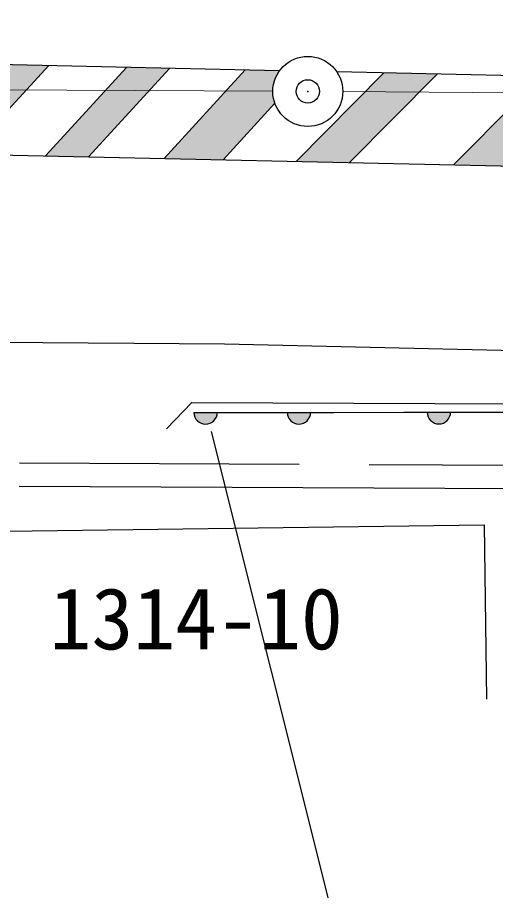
# Model space of a CAD drawing. Units: millimetres, scale not verified. Extents: x -55602354 to 84056675, y -218924267 to 380000.
# Drawn here: x 169648 to 179895, y 258075 to 276770 of the extents above; entities that cross this region are included whole.
import ezdxf
from ezdxf.enums import TextEntityAlignment as Align

# ---------------------------------------------------------------- set-up
doc = ezdxf.new("R2010")
doc.units = ezdxf.units.MM
doc.header["$LTSCALE"] = 1000
doc.header["$PDMODE"] = 32
doc.header["$PDSIZE"] = 500
doc.linetypes.add('CHAIN', pattern=[18.5, 12, -1.5, 3.5, -1.5])
doc.linetypes.add('DASHED', pattern=[7.5, 6, -1.5])
for name, color, linetype, lineweight in [('M-BGD', 7, 'Continuous', 25), ('M-BMK', 2, 'CHAIN', 13), ('M-BMK-SRVR', 3, 'Continuous', 25), ('M-STR-STRC', 7, 'Continuous', 25)]:
    doc.layers.add(name, color=color, linetype=linetype, lineweight=lineweight)
doc.layers.add('M-BMK-HTXT', color=7, linetype='Continuous')
doc.layers.add('M-OTRS', color=6, linetype='Continuous')
doc.styles.add('ＭＳ ゴシック', font='')
doc.styles.get('ＭＳ ゴシック').set_extended_font_data('MS Gothic')

msp = doc.modelspace()

# ---------------------------------------------------------------- hatches: boundary and pattern name
at = {"layer": 'M-BGD'}
for points in [[(173931, 268312), (173431, 268311), (173431, 268307), (173431, 268303), (173431, 268298), (173431, 268294), (173432, 268290), (173432, 268285), (173433, 268281), (173433, 268277), (173434, 268272), (173435, 268268), (173436, 268264), (173436, 268259), (173437, 268255), (173438, 268251), (173439, 268247), (173441, 268242), (173442, 268238), (173443, 268234), (173445, 268230), (173446, 268226), (173448, 268222), (173449, 268218), (173451, 268214), (173453, 268210), (173454, 268206), (173456, 268202), (173458, 268198), (173460, 268194), (173462, 268190), (173464, 268186), (173467, 268183), (173469, 268179), (173471, 268175), (173474, 268172), (173476, 268168), (173479, 268164), (173481, 268161), (173484, 268157), (173487, 268154), (173489, 268151), (173492, 268147), (173495, 268144), (173498, 268141), (173501, 268138), (173504, 268135), (173507, 268132), (173511, 268129), (173514, 268126), (173517, 268123), (173520, 268120), (173524, 268117), (173527, 268114), (173531, 268112), (173534, 268109), (173538, 268107), (173541, 268104), (173545, 268102), (173549, 268099), (173552, 268097), (173556, 268095), (173560, 268093), (173564, 268091), (173568, 268089), (173571, 268087), (173575, 268085), (173579, 268083), (173583, 268081), (173587, 268080), (173591, 268078), (173596, 268077), (173600, 268075), (173604, 268074), (173608, 268072), (173612, 268071), (173616, 268070), (173621, 268069), (173625, 268068), (173629, 268067), (173633, 268066), (173638, 268065), (173642, 268065), (173646, 268064), (173651, 268063), (173655, 268063), (173659, 268063), (173664, 268062), (173668, 268062), (173672, 268062), (173677, 268062), (173681, 268062), (173685, 268062), (173690, 268062), (173694, 268062), (173699, 268062), (173703, 268063), (173707, 268063), (173712, 268063), (173716, 268064), (173720, 268065), (173724, 268065), (173729, 268066), (173733, 268067), (173737, 268068), (173742, 268069), (173746, 268070), (173750, 268071), (173754, 268073), (173758, 268074), (173762, 268075), (173767, 268077), (173771, 268078), (173775, 268080), (173779, 268082), (173783, 268083), (173787, 268085), (173791, 268087), (173795, 268089), (173798, 268091), (173802, 268093), (173806, 268095), (173810, 268097), (173814, 268100), (173817, 268102), (173821, 268104), (173824, 268107), (173828, 268109), (173831, 268112), (173835, 268115), (173838, 268117), (173842, 268120), (173845, 268123), (173848, 268126), (173852, 268129), (173855, 268132), (173858, 268135), (173861, 268138), (173864, 268141), (173867, 268144), (173870, 268148), (173873, 268151), (173875, 268154), (173878, 268158), (173881, 268161), (173883, 268165), (173886, 268168), (173888, 268172), (173891, 268176), (173893, 268179), (173895, 268183), (173897, 268187), (173900, 268191), (173902, 268194), (173904, 268198), (173906, 268202), (173908, 268206), (173909, 268210), (173911, 268214), (173913, 268218), (173914, 268222), (173916, 268226), (173917, 268230), (173919, 268235), (173920, 268239), (173921, 268243), (173922, 268247), (173923, 268251), (173925, 268256), (173925, 268260), (173926, 268264), (173927, 268268), (173928, 268273), (173928, 268277), (173929, 268281), (173930, 268286), (173930, 268290), (173930, 268294), (173931, 268299), (173931, 268303), (173931, 268307)], [(175931, 268314), (175431, 268313), (175431, 268309), (175431, 268304), (175431, 268300), (175431, 268296), (175432, 268291), (175432, 268287), (175433, 268283), (175433, 268278), (175434, 268274), (175435, 268270), (175436, 268265), (175436, 268261), (175437, 268257), (175438, 268253), (175439, 268248), (175441, 268244), (175442, 268240), (175443, 268236), (175445, 268232), (175446, 268228), (175448, 268224), (175449, 268220), (175451, 268215), (175453, 268211), (175454, 268208), (175456, 268204), (175458, 268200), (175460, 268196), (175462, 268192), (175464, 268188), (175467, 268184), (175469, 268181), (175471, 268177), (175474, 268173), (175476, 268170), (175479, 268166), (175481, 268163), (175484, 268159), (175487, 268156), (175489, 268152), (175492, 268149), (175495, 268146), (175498, 268143), (175501, 268140), (175504, 268136), (175507, 268133), (175511, 268130), (175514, 268127), (175517, 268125), (175520, 268122), (175524, 268119), (175527, 268116), (175531, 268114), (175534, 268111), (175538, 268108), (175541, 268106), (175545, 268104), (175549, 268101), (175552, 268099), (175556, 268097), (175560, 268095), (175564, 268093), (175568, 268091), (175571, 268089), (175575, 268087), (175579, 268085), (175583, 268083), (175587, 268081), (175591, 268080), (175596, 268078), (175600, 268077), (175604, 268076), (175608, 268074), (175612, 268073), (175616, 268072), (175621, 268071), (175625, 268070), (175629, 268069), (175633, 268068), (175638, 268067), (175642, 268066), (175646, 268066), (175651, 268065), (175655, 268065), (175659, 268064), (175664, 268064), (175668, 268064), (175672, 268064), (175677, 268063), (175681, 268063), (175685, 268063), (175690, 268064), (175694, 268064), (175699, 268064), (175703, 268064), (175707, 268065), (175712, 268065), (175716, 268066), (175720, 268066), (175724, 268067), (175729, 268068), (175733, 268069), (175737, 268070), (175742, 268071), (175746, 268072), (175750, 268073), (175754, 268074), (175758, 268076), (175762, 268077), (175767, 268079), (175771, 268080), (175775, 268082), (175779, 268083), (175783, 268085), (175787, 268087), (175791, 268089), (175795, 268091), (175798, 268093), (175802, 268095), (175806, 268097), (175810, 268099), (175814, 268101), (175817, 268104), (175821, 268106), (175824, 268109), (175828, 268111), (175831, 268114), (175835, 268116), (175838, 268119), (175842, 268122), (175845, 268125), (175848, 268128), (175852, 268131), (175855, 268134), (175858, 268137), (175861, 268140), (175864, 268143), (175867, 268146), (175870, 268150), (175873, 268153), (175875, 268156), (175878, 268160), (175881, 268163), (175883, 268167), (175886, 268170), (175888, 268174), (175891, 268177), (175893, 268181), (175895, 268185), (175897, 268189), (175900, 268192), (175902, 268196), (175904, 268200), (175906, 268204), (175908, 268208), (175909, 268212), (175911, 268216), (175913, 268220), (175914, 268224), (175916, 268228), (175917, 268232), (175919, 268236), (175920, 268240), (175921, 268245), (175922, 268249), (175923, 268253), (175925, 268257), (175925, 268262), (175926, 268266), (175927, 268270), (175928, 268274), (175928, 268279), (175929, 268283), (175930, 268287), (175930, 268292), (175930, 268296), (175931, 268300), (175931, 268305), (175931, 268309)], [(178931, 268316), (178431, 268316), (178431, 268311), (178431, 268307), (178431, 268303), (178431, 268298), (178432, 268294), (178432, 268290), (178433, 268285), (178433, 268281), (178434, 268277), (178435, 268272), (178436, 268268), (178436, 268264), (178437, 268260), (178438, 268255), (178439, 268251), (178441, 268247), (178442, 268243), (178443, 268239), (178445, 268234), (178446, 268230), (178448, 268226), (178449, 268222), (178451, 268218), (178453, 268214), (178454, 268210), (178456, 268206), (178458, 268202), (178460, 268198), (178462, 268195), (178464, 268191), (178467, 268187), (178469, 268183), (178471, 268180), (178474, 268176), (178476, 268172), (178479, 268169), (178481, 268165), (178484, 268162), (178487, 268159), (178489, 268155), (178492, 268152), (178495, 268149), (178498, 268145), (178501, 268142), (178504, 268139), (178507, 268136), (178511, 268133), (178514, 268130), (178517, 268127), (178520, 268124), (178524, 268122), (178527, 268119), (178531, 268116), (178534, 268114), (178538, 268111), (178541, 268109), (178545, 268106), (178549, 268104), (178552, 268102), (178556, 268099), (178560, 268097), (178564, 268095), (178568, 268093), (178571, 268091), (178575, 268089), (178579, 268088), (178583, 268086), (178587, 268084), (178591, 268083), (178596, 268081), (178600, 268080), (178604, 268078), (178608, 268077), (178612, 268076), (178616, 268074), (178621, 268073), (178625, 268072), (178629, 268071), (178633, 268071), (178638, 268070), (178642, 268069), (178646, 268068), (178651, 268068), (178655, 268067), (178659, 268067), (178664, 268067), (178668, 268066), (178672, 268066), (178677, 268066), (178681, 268066), (178685, 268066), (178690, 268066), (178694, 268066), (178699, 268067), (178703, 268067), (178707, 268067), (178712, 268068), (178716, 268068), (178720, 268069), (178724, 268070), (178729, 268071), (178733, 268072), (178737, 268072), (178742, 268073), (178746, 268075), (178750, 268076), (178754, 268077), (178758, 268078), (178762, 268080), (178767, 268081), (178771, 268083), (178775, 268084), (178779, 268086), (178783, 268088), (178787, 268090), (178791, 268091), (178795, 268093), (178798, 268095), (178802, 268097), (178806, 268100), (178810, 268102), (178814, 268104), (178817, 268106), (178821, 268109), (178824, 268111), (178828, 268114), (178831, 268116), (178835, 268119), (178838, 268122), (178842, 268125), (178845, 268127), (178848, 268130), (178852, 268133), (178855, 268136), (178858, 268139), (178861, 268143), (178864, 268146), (178867, 268149), (178870, 268152), (178873, 268155), (178875, 268159), (178878, 268162), (178881, 268166), (178883, 268169), (178886, 268173), (178888, 268176), (178891, 268180), (178893, 268184), (178895, 268187), (178897, 268191), (178900, 268195), (178902, 268199), (178904, 268203), (178906, 268207), (178908, 268211), (178909, 268215), (178911, 268219), (178913, 268223), (178914, 268227), (178916, 268231), (178917, 268235), (178919, 268239), (178920, 268243), (178921, 268247), (178922, 268252), (178923, 268256), (178925, 268260), (178925, 268264), (178926, 268269), (178927, 268273), (178928, 268277), (178928, 268281), (178929, 268286), (178930, 268290), (178930, 268294), (178930, 268299), (178931, 268303), (178931, 268308), (178931, 268312)]]:
    msp.add_hatch(color=256, dxfattribs=at).paths.add_polyline_path(points)
at = {"layer": 'M-STR-STRC'}
for points in [[(-55594916, -215317041, 1), (-55594610, -215317070, 1), (-55594305, -215317098, 1), (-55580797, -215307366, 0.41421), (-55580889, -215307431, 0.41421), (-55580745, -215307064, 0.41421), (-55580837, -215307129, 0.41421), (-55580692, -215306761, 0.41421), (-55580785, -215306827, 0.41421), (-55566345, -215305448, 1), (-55566384, -215305752, 1), (-55566423, -215306056, 1), (-55597548, -215332337, 0.41421), (-55597635, -215332409, 0.41421), (-55597517, -215332032, 0.41421), (-55597604, -215332103, 0.41421), (-55597486, -215331727, 0.41421), (-55597573, -215331798, 0.41421), (-55585677, -215342470, 0.41421), (-55585743, -215342562, 0.41421), (-55585726, -215342167, 0.41421), (-55585792, -215342259, 0.41421), (-55585774, -215341865, 0.41421), (-55585841, -215341956, 0.41421), (-55571762, -215344566, 1), (-55571732, -215344261, 1), (-55571703, -215343956, 1), (-55559075, -215335789, 1), (-55559380, -215335758, 1), (-55559685, -215335727, 1), (-55555688, -215322973, 1), (-55555727, -215323277, 1), (-55555767, -215323581, 1), (-55393271, -215354691, 1), (-55393233, -215354387, 1), (-55393196, -215354083, 1), (-55410449, -215351682, 1), (-55410411, -215351378, 1), (-55410374, -215351073, 1), (-55407336, -215338454, 1), (-55407557, -215338427, 1), (-55407777, -215338399, 1), (-55271677, -215370690, 1), (-55271982, -215370659, 1), (-55272287, -215370628, 1), (-55266346, -215358322, 1), (-55266377, -215358627, 1), (-55266407, -215358932, 1), (-55289179, -215367259, 1), (-55289140, -215366955, 1), (-55289100, -215366651, 1), (571140, 349427, -0.39598), (571140, 349427), (571140, 348155), (571851, 348154), (573112, 350484, 0.38568), (573112, 350484)], [(169841, 275221), (170315, 275737), (169361, 275758), (168874, 275226)], [(172469, 275206), (172905, 275681), (171985, 275701), (171536, 275212)], [(175121, 275191), (175121, 275203), (175122, 275229), (175124, 275255), (175127, 275281), (175131, 275307), (175136, 275333), (175141, 275359), (175148, 275384), (175155, 275409), (175163, 275434), (175168, 275446), (175172, 275459), (175177, 275471), (175182, 275483), (175187, 275495), (175193, 275507), (175198, 275519), (175204, 275530), (175210, 275542), (175217, 275553), (175223, 275565), (175230, 275576), (175237, 275587), (175244, 275598), (175251, 275609), (175259, 275620), (175266, 275630), (174528, 275646), (174116, 275197)], [(178258, 275172), (178641, 275558), (177500, 275582), (177101, 275179)], [(168580, 273845), (169841, 275221), (168874, 275226), (167627, 273866)], [(172469, 275206), (171536, 275212), (170250, 273808), (171168, 273787)], [(174056, 273723), (175166, 274933), (175158, 274954), (175151, 274979), (175144, 275005), (175138, 275030), (175133, 275056), (175129, 275082), (175126, 275108), (175123, 275139), (175122, 275165), (175121, 275191), (174116, 275197), (172791, 273751)], [(176762, 273663), (178258, 275172), (177101, 275179), (175622, 273689)], [(181638, 275150), (180525, 275157), (178995, 273614), (180091, 273590)]]:
    msp.add_hatch(color=256, dxfattribs=at).paths.add_polyline_path(points)

# ---------------------------------------------------------------- linework, layer by layer
at = {"layer": 'M-BGD'}
for p, q in [((173388, 268526), (172844, 267964)), ((173388, 268526), (193193, 268434)), ((173431, 268311), (174931, 268313)), ((174931, 268313), (176431, 268314)), ((176431, 268314), (177931, 268315)), ((177931, 268315), (179431, 268317)), ((179431, 268317), (180931, 268318)), ((169687, 266733), (189961, 266641)), ((169429, 265769), (179651, 265903)), ((179651, 265903), (179699, 262174))]:
    msp.add_line(p, q, dxfattribs=at)
at = {"layer": 'M-BGD', "linetype": 'DASHED'}
msp.add_line((169689, 267233), (189964, 267141), dxfattribs=at)
at = {"layer": 'M-BGD'}
for centre in [(173681, 268312), (175681, 268313), (178681, 268316)]:
    msp.add_arc(centre, 250, 180.0508, 0.0508, dxfattribs=at)
at = {"layer": 'M-BMK'}
for p, q in [((175121, 275191), (81283, 275718)), ((274861, 274543), (176621, 275182))]:
    msp.add_line(p, q, dxfattribs=at)
at = {"layer": 'M-BMK-SRVR'}
msp.add_circle((175871, 275187), 750, dxfattribs=at)
at = {"layer": 'M-OTRS'}
msp.add_point((175871, 275187), dxfattribs=at)
at = {"layer": 'M-STR-STRC'}
for p, q in [((175263, 275630), (160013, 275960)), ((168580, 273845), (170315, 275737)), ((170250, 273808), (171985, 275701)), ((171168, 273787), (172905, 275681)), ((172791, 273751), (174528, 275646)), ((175622, 273689), (177500, 275582)), ((186591, 275386), (176495, 275604)), ((176762, 273663), (178641, 275558)), ((178995, 273614), (180874, 275509)), ((174056, 273723), (175166, 274933)), ((167404, 273871), (190244, 273365)), ((133676, 270086), (174089, 269782)), ((174089, 269782), (212313, 268897)), ((179224, 246307), (173809, 267908))]:
    msp.add_line(p, q, dxfattribs=at)

# ---------------------------------------------------------------- texts
at = {"layer": 'M-BMK-HTXT', "style": 'ＭＳ ゴシック'}
msp.add_text('1314-10', height=1320, dxfattribs=at).set_placement((170336, 262843), align=Align.BOTTOM_LEFT)

doc.saveas('drawing.dxf')
